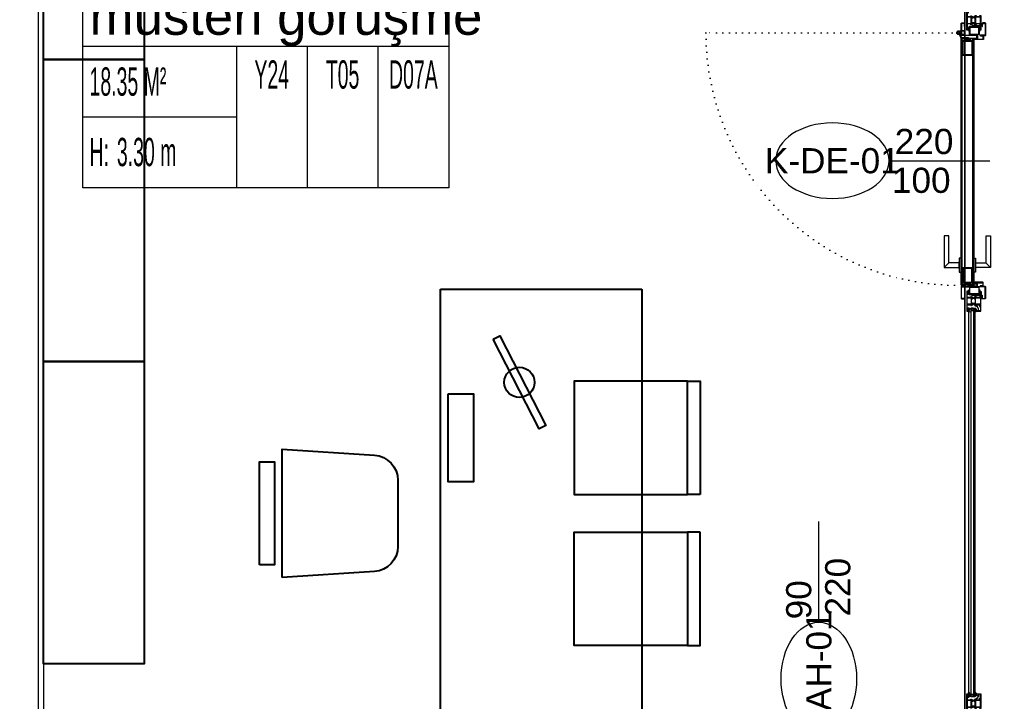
# Model space of a CAD drawing. Extents: x -1286 to 34975, y -230 to 6637.
# Drawn here: x 31998.3 to 32384, y 3392.4 to 3663.5 of the extents above; entities that cross this region are included whole.
import ezdxf
from ezdxf.enums import TextEntityAlignment as Align

# ---------------------------------------------------------------- set-up
doc = ezdxf.new("R2010")
doc.units = 0
doc.header["$LTSCALE"] = 20
doc.linetypes.add('DOT2', pattern=[0.125, 0, -0.125])
doc.linetypes.add('HIDDEN', pattern=[0.375, 0.25, -0.125])
doc.layers.get('0').update_dxf_attribs({"color": 9, "lineweight": 9})
for name, color, linetype, lineweight in [('00', 9, 'Continuous', 9), ('05', 9, 'Continuous', 9), ('06B', 9, 'Continuous', 9), ('10', 9, 'Continuous', 9), ('14', 9, 'Continuous', 9), ('15', 9, 'Continuous', 9), ('20', 9, 'DOT2', 9), ('21_MAHAL', 9, 'Continuous', 9), ('22', 8, 'Continuous', 9)]:
    doc.layers.add(name, color=color, linetype=linetype, lineweight=lineweight)
doc.styles.add('Arial', font='arial.ttf', dxfattribs={"height": 2.5})
doc.styles.add('MuuM_TEXT-STANDART', font='ARIALN.TTF')

# ---------------------------------------------------------------- blocks, each defined once
blk = doc.blocks.new('0_doorno')
blk.add_lwpolyline([(4.5, 0), (12.5, 0)])
blk.add_ellipse((0, 0), major_axis=(-4.5, 0), ratio=0.666667)
at = {"style": 'Arial'}
blk.add_attdef('YUKSEKLIK', text='', height=2, dxfattribs=at).set_placement((5, 5.9), align=Align.TOP_LEFT)
blk.add_attdef('KAPINO', text='', height=1.4, dxfattribs=at).set_placement((-0.019, -0.035), align=Align.MIDDLE)
blk.add_attdef('GENISLIK', text='', height=2, dxfattribs=at).set_placement((5, -1.895), align=Align.BOTTOM_LEFT)
blk = doc.blocks.new('gr-p-barel kilitli kapı kolu')
at = {"flags": 128}
for points in [[(-0.9, 0.8), (-0.9, 4.9), (-11.7, 4.9), (-11.7, 6.7), (0.9, 6.7), (0.9, 0.8)], [(-0.8, 5), (0.8, 6.6)]]:
    blk.add_lwpolyline(points, dxfattribs=at)
blk.add_lwpolyline([(-2.75, 0), (-2.75, 0.7), (2.75, 0.7), (2.75, 0)])
blk.add_lwpolyline([(-1.3, 0.7), (1.3, 0.7), (1.3, 0.8), (-1.3, 0.8)], close=True)
blk = doc.blocks.new('prf-scr2')
at = {"linetype": 'DOT2', "ltscale": 10}
blk.add_line((0, 0.19), (0, -1.06), dxfattribs=at)
for p, q in [((0.09, -0.24), (-0.09, -0.2)), ((-0.09, -0.24), (0.09, -0.28)), ((0.09, -0.32), (-0.09, -0.28)), ((-0.09, -0.32), (0.09, -0.36)), ((0.09, -0.4), (-0.09, -0.36)), ((-0.09, -0.4), (0.09, -0.44)), ((0.09, -0.48), (-0.09, -0.44)), ((-0.09, -0.48), (0.09, -0.52)), ((0.09, -0.56), (-0.09, -0.52)), ((-0.09, -0.56), (0.09, -0.6)), ((0.09, -0.64), (-0.09, -0.6)), ((-0.09, -0.64), (0.09, -0.68)), ((0.09, -0.72), (-0.09, -0.68)), ((-0.09, -0.72), (0.09, -0.76)), ((0.06, -0.84), (-0.08, -0.76)), ((-0.07, -0.8), (0.06, -0.84)), ((0.09, -0.17), (0, -0.15)), ((0, -0.18), (0.09, -0.2))]:
    blk.add_line(p, q)
blk.add_lwpolyline([(0.23, 0), (-0.23, 0), (-0.23, -0.01), (-0.12, -0.14), (0.12, -0.14), (0.23, -0.01), (0.23, 0)], close=True)
for points in [[(0.23, -0.01), (-0.23, -0.01)], [(-0.09, -0.14), (-0.09, -0.2), (-0.12, -0.22), (-0.12, -0.23), (-0.09, -0.24), (-0.09, -0.28), (-0.12, -0.3), (-0.12, -0.31), (-0.09, -0.32), (-0.09, -0.36), (-0.12, -0.38), (-0.12, -0.39), (-0.09, -0.4), (-0.09, -0.44), (-0.12, -0.46), (-0.12, -0.46), (-0.09, -0.48), (-0.09, -0.52), (-0.12, -0.54), (-0.12, -0.54), (-0.09, -0.56), (-0.09, -0.6), (-0.12, -0.62), (-0.12, -0.62), (-0.09, -0.64), (-0.09, -0.68), (-0.12, -0.69), (-0.12, -0.7), (-0.09, -0.72), (-0.09, -0.73), (-0.08, -0.76), (-0.1, -0.77), (-0.1, -0.78), (-0.07, -0.8), (-0.01, -0.94), (0, -0.95), (0.01, -0.94), (0.08, -0.76), (0.09, -0.76), (0.12, -0.74), (0.12, -0.73), (0.09, -0.72), (0.09, -0.68), (0.12, -0.66), (0.12, -0.66), (0.09, -0.64), (0.09, -0.6), (0.12, -0.58), (0.12, -0.58), (0.09, -0.56), (0.09, -0.52), (0.12, -0.5), (0.12, -0.5), (0.09, -0.48), (0.09, -0.44), (0.12, -0.43), (0.12, -0.42), (0.09, -0.4), (0.09, -0.36), (0.12, -0.35), (0.12, -0.34), (0.09, -0.32), (0.09, -0.28), (0.12, -0.27), (0.12, -0.26), (0.09, -0.24), (0.09, -0.2), (0.12, -0.19), (0.12, -0.18), (0.09, -0.17), (0.09, -0.14)]]:
    blk.add_lwpolyline(points)
blk = doc.blocks.new('0_roomno2')
blk.add_lwpolyline([(19.375, -10.5), (0, -10.5), (0, 0), (19.375, 0)], close=True)
for points in [[(0, -3), (19.375, -3)], [(8.125, -3), (8.125, -10.5)], [(11.875, -3), (11.875, -10.5)], [(15.625, -3), (15.625, -10.5)], [(0, -6.75), (8.125, -6.75)]]:
    blk.add_lwpolyline(points)
at = {"style": 'MuuM_TEXT-STANDART', "width": 0.6}
blk.add_text('H:', height=1.5, dxfattribs=at).set_placement((0.35, -8.608), align=Align.MIDDLE_LEFT)
at = {"style": 'Arial'}
blk.add_attdef('ODANO', (0, 1.17), '', height=2, dxfattribs=at)
blk.add_attdef('MEKANADI', text='', height=2, dxfattribs=at).set_placement((0.35, -3), align=Align.BOTTOM_LEFT)
at = {"style": 'MuuM_TEXT-STANDART', "width": 0.6}
for tag, p in [('M2', (0.35, -4.875)), ('TEMIZTAVANYUKSEKLIGI', (1.8, -8.608))]:
    blk.add_attdef(tag, text='', height=1.5, dxfattribs=at).set_placement(p, align=Align.MIDDLE_LEFT)
for tag, p in [('YER01', (10, -4.5)), ('TAVAN01', (13.75, -4.5)), ('DUVAR01', (17.5, -4.5)), ('YER02', (10, -6.75)), ('TAVAN02', (13.75, -6.75)), ('DUVAR02', (17.5, -6.75)), ('YER03', (10, -9)), ('TAVAN03', (13.75, -9)), ('DUVAR03', (17.5, -9))]:
    blk.add_attdef(tag, text='', height=1.5, dxfattribs=at).set_placement(p, align=Align.MIDDLE_CENTER)
blk = doc.blocks.new('AST55M13', base_point=(-120.6, -64.2))
at = {"linetype": 'Continuous'}
for points in [[(-120.6, -63.9), (-120.6, -24.599998), (-120.6, 14.700005, -0.414209), (-120.3, 15), (-115.899996, 15, -0.41421), (-115.6, 14.7), (-115.6, 12.699992, -0.41421), (-116.3, 12, -0.414214), (-116.6, 12.3), (-116.6, 13.1, 0.414214), (-117.1, 13.6), (-118.5, 13.6, 0.414214), (-119, 13.1), (-119, 6.399992, 0.414209), (-118.5, 5.9), (-117.099986, 5.9, 0.414205), (-116.6, 6.4), (-116.6, 7.20001, -0.414204), (-116.3, 7.5, -0.414214), (-115.6, 6.8), (-115.6, 3.7, -0.414214), (-116.1, 3.2), (-116.3, 3.2, -0.414214), (-116.6, 3.5), (-116.6, 4.2, 0.414214), (-116.9, 4.5), (-119, 4.5), (-119, -8.961104, 0.425432), (-117.96186, -9.960376), (-105.788552, -9.511013, 0.403077), (-105.5, -9.211232), (-105.5, -8, -0.414214), (-104.3, -6.8), (-103.392821, -6.8, -0.372826), (-102.403076, -7.657148, -0.456845), (-102.7, -8), (-104, -8, 0.414214), (-104.3, -8.3), (-104.3, -9.700012, 0.414202), (-104, -10), (-100.946604, -10), (-98.338437, -9.302068, -0.70008), (-97.584089, -10.379782), (-97.709916, -10.559482), (-99.43897, -12.27067, -0.607471), (-100.039661, -12.112259, 0.283637), (-100.258255, -11.885421), (-102.095283, -11.393179, 1.229391), (-102.4, -11.895399), (-102.4, -16.105016, 0.585524), (-101.943697, -16.361081), (-100.001669, -15.175658, -0.713652), (-99.56466, -15.537556), (-100.36784, -17.668029, -0.16709), (-100.492251, -17.818266), (-102.4, -18.982765), (-102.4, -30.217235), (-100.492251, -31.381734, -0.16709), (-100.36784, -31.531971), (-99.564658, -33.662449, -0.713657), (-100.001677, -34.024337), (-101.943707, -32.838913, 0.585511), (-102.4, -33.094985), (-102.4, -37.304601, 1.229391), (-102.095283, -37.806821), (-100.258255, -37.314579, 0.283637), (-100.039661, -37.087741, -0.607471), (-99.43897, -36.92933), (-97.709916, -38.640518), (-97.584089, -38.820218, -0.700084), (-98.338445, -39.89793), (-100.946604, -39.2), (-104.000005, -39.2, 0.414209), (-104.3, -39.5), (-104.3, -40.900004, 0.41421), (-104, -41.2), (-102.699997, -41.2, -0.456841), (-102.403076, -41.542851, -0.372826), (-103.39282, -42.4), (-104.3, -42.4, -0.414214), (-105.5, -41.2), (-105.5, -39.988768, 0.403083), (-105.788558, -39.688986), (-117.96186, -39.239624, 0.425432), (-119, -40.238896), (-119, -53.7), (-116.9, -53.7, 0.414214), (-116.6, -53.4), (-116.6, -52.69999, -0.414204), (-116.3, -52.4), (-116.09999, -52.4, -0.414208), (-115.6, -52.9), (-115.6, -56.000007, -0.414213), (-116.300007, -56.7, -0.414207), (-116.6, -56.4), (-116.6, -55.599986, 0.414205), (-117.1, -55.1), (-118.500008, -55.1, 0.414209), (-119, -55.6), (-119, -62.3, 0.414214), (-118.5, -62.8), (-117.1, -62.8, 0.414214), (-116.6, -62.3), (-116.6, -61.499993, -0.414207), (-116.3, -61.2, -0.414214), (-115.6, -61.9), (-115.6, -63.900008, -0.414206), (-115.9, -64.2), (-120.300006, -64.2, -0.414208), (-120.6, -63.9)], [(-99.249717, -12.903653), (-90.785616, -12.903653, 0.131652), (-90.285616, -12.769679), (-88.422218, -11.693846, -0.131652), (-88.272218, -11.653653), (-88.017666, -11.653653, -0.414214), (-87.717666, -11.953653), (-87.717666, -15.553653, -0.414214), (-88.017666, -15.853653), (-88.272218, -15.853653, -0.131646), (-88.422211, -15.813465), (-90.285616, -14.737628, 0.131652), (-90.785616, -14.603653), (-99.249717, -14.603653, 0.131652), (-99.749717, -14.737628), (-101.613115, -15.813461, -0.131646), (-101.763107, -15.853653), (-102.017666, -15.853653, -0.414205), (-102.317666, -15.553662), (-102.317666, -11.953653, -0.414205), (-102.017675, -11.653653), (-101.763115, -11.653653, -0.131652), (-101.613115, -11.693846), (-99.749717, -12.769679, 0.131652), (-99.249717, -12.903653)], [(-99.249717, -36.296347), (-90.785616, -36.296347, -0.131652), (-90.285616, -36.430321), (-88.422218, -37.506154, 0.131643), (-88.272229, -37.546347), (-88.017666, -37.546347, 0.414214), (-87.717666, -37.246347), (-87.717666, -33.646347, 0.414214), (-88.017666, -33.346347), (-88.272218, -33.346347, 0.131652), (-88.422218, -33.386539), (-90.285616, -34.462372, -0.131652), (-90.785616, -34.596347), (-99.249717, -34.596347, -0.131652), (-99.749717, -34.462372), (-101.613115, -33.386539, 0.131652), (-101.763115, -33.346347), (-102.017666, -33.346347, 0.414205), (-102.317666, -33.646338), (-102.317666, -37.246347, 0.414205), (-102.017675, -37.546347), (-101.763115, -37.546347, 0.131649), (-101.613118, -37.506156), (-99.749717, -36.430321, -0.131652), (-99.249717, -36.296347)], [(-85.3, -10), (-81.1, -10), (-76.9, -10), (-76.6, -10.3), (-76.3, -10), (-67.9, -10, 0.414205), (-67.6, -9.700009), (-67.6, -8.491608, -0.365977), (-67.35, -8.195804, 0.365977), (-67.1, -7.9), (-67.1, -6.8, 0.414195), (-67.399981, -6.5), (-68.3, -6.5, 0.36597), (-68.595803, -6.749993, -0.366034), (-68.89166, -7), (-69.3, -7, -0.414202), (-69.6, -6.700012), (-69.6, -6.5, -0.414214), (-68.1, -5), (-65.9, -5, -0.414207), (-65.6, -5.299994), (-65.6, -43.9, -0.414201), (-65.899987, -44.2), (-68.1, -44.2, -0.414214), (-69.6, -42.7), (-69.6, -42.5, -0.414207), (-69.300007, -42.2), (-68.891668, -42.2, -0.366034), (-68.595804, -42.45, 0.365977), (-68.3, -42.7), (-67.4, -42.7, 0.414206), (-67.1, -42.400008), (-67.1, -41.3, 0.365977), (-67.35, -41.004196, -0.365977), (-67.6, -40.708392), (-67.6, -39.5, 0.4142), (-67.899986, -39.2), (-76.3, -39.2), (-76.6, -38.9), (-76.9, -39.2), (-85.3, -39.2, 0.4142), (-85.6, -39.499986), (-85.6, -40.708392, -0.365977), (-85.85, -41.004196, 0.365977), (-86.1, -41.3), (-86.1, -42.4, 0.414199), (-85.800015, -42.7), (-84.9, -42.7, 0.365977), (-84.604196, -42.45, -0.366034), (-84.308332, -42.2), (-83.9, -42.2, -0.414214), (-83.6, -42.5), (-83.6, -42.7, -0.414214), (-85.1, -44.2), (-86.8, -44.2, -0.414214), (-87.6, -43.4), (-87.6, -42.7, 0.414205), (-87.899991, -42.4), (-88.10718, -42.4, -0.372825), (-89.096923, -41.542857, -0.45685), (-88.8, -41.2), (-87.9, -41.2, 0.414198), (-87.6, -40.900016), (-87.6, -39.5, 0.414214), (-87.9, -39.2), (-89.053396, -39.2), (-91.661555, -39.89793, -0.700084), (-92.415911, -38.820218), (-92.290084, -38.640518), (-90.56103, -36.92933, -0.607471), (-89.960339, -37.087741, 0.283637), (-89.741745, -37.314579), (-87.904717, -37.806821, 1.229391), (-87.6, -37.304601), (-87.6, -33.094984, 0.585516), (-88.056297, -32.838916), (-89.998323, -34.024337, -0.713656), (-90.435343, -33.66245), (-89.63216, -31.531971, -0.241095), (-89.507749, -31.381734), (-87.6, -30.217235), (-87.6, -18.982765), (-89.507749, -17.818266, -0.167084), (-89.632158, -17.668036), (-90.43534, -15.537556, -0.713656), (-89.998329, -15.17566), (-88.056303, -16.361081, 0.585518), (-87.6, -16.105021), (-87.6, -11.895399, 1.229391), (-87.904717, -11.393179), (-89.741745, -11.885421, 0.283637), (-89.960339, -12.112259, -0.607471), (-90.56103, -12.27067), (-92.290084, -10.559482), (-92.415911, -10.379782, -0.700084), (-91.661555, -9.30207), (-89.053396, -10), (-87.9, -10, 0.414206), (-87.6, -9.700008), (-87.6, -8.3, 0.414206), (-87.899992, -8), (-88.8, -8, -0.456844), (-89.096924, -7.657149, -0.372825), (-88.107186, -6.8), (-87.9, -6.8, 0.414214), (-87.6, -6.5), (-87.6, -5.800024, -0.414222), (-86.8, -5), (-85.1, -5, -0.414214), (-83.6, -6.5), (-83.6, -6.7, -0.414201), (-83.899987, -7), (-84.308332, -7, -0.366034), (-84.604196, -6.75, 0.365977), (-84.9, -6.5), (-85.8, -6.5, 0.414199), (-86.1, -6.799985), (-86.1, -7.9, 0.365977), (-85.85, -8.195804, -0.365977), (-85.6, -8.491608), (-85.6, -9.7, 0.414214), (-85.3, -10)]]:
    blk.add_lwpolyline(points, format="xyb", close=True, dxfattribs=at)
for points in [[(-119, -24.6), (-119, -37.6), (-104.1, -37.6), (-104.1, -11.6), (-119, -11.6), (-119, -24.6)], [(-76.55, -11.6), (-85.9, -11.6), (-85.9, -37.6), (-67.2, -37.6), (-67.2, -11.6), (-76.55, -11.6)]]:
    blk.add_lwpolyline(points, close=True, dxfattribs=at)
blk = doc.blocks.new('AS25G13', base_point=(534.475891, 569.218076))
at = {"linetype": 'Continuous'}
blk.add_lwpolyline([(554.475892, 593.818076), (554.475892, 574.618076, -0.414213), (554.175891, 574.318077), (553.575892, 574.318076, -0.414213), (553.275891, 574.618077), (553.275892, 574.818076), (550.275892, 574.818076), (550.275892, 572.118076), (550.625892, 571.916004, -0.414213), (550.735699, 571.506195), (549.749855, 569.798664, -0.767327), (549.075893, 569.979252), (549.075892, 575.018076, -0.414213), (550.075891, 576.018077), (552.775892, 576.018076, 0.414213), (553.275892, 576.518077), (553.275892, 592.418076, 0.414213), (552.775892, 592.918077), (546.871944, 592.918076, 0.414213), (545.871944, 591.918078), (545.871944, 584.702506, -0.236642), (544.585327, 582.137556, 0.18958), (541.498237, 577.158525, -0.197358), (540.185462, 575.110574), (538.643454, 574.030849, 0.244575), (537.875891, 572.556375), (537.875892, 569.763782, -0.767327), (536.857591, 569.490929), (535.716084, 571.468076, -0.577351), (535.975892, 571.918076), (536.675892, 571.918076), (536.675892, 572.556375, -0.244575), (537.955162, 575.013831), (539.49717, 576.093557, 0.197358), (540.317654, 577.373526, -0.18958), (543.867808, 583.099413, 0.236642), (544.671943, 584.702506), (544.671944, 585.818076, 0.414213), (544.371944, 586.118076), (543.971944, 586.118076, -0.414213), (543.671943, 586.418077), (543.671944, 586.818076, -0.414213), (543.971944, 587.118076), (544.171944, 587.118076, 0.414213), (544.671944, 587.618077), (544.671944, 591.918076, 0.414213), (543.671945, 592.918077), (536.175892, 592.918076, 0.41421), (535.675892, 592.418082), (535.675892, 591.901674, 0.127549), (535.764127, 591.561462, -0.098841), (537.104101, 587.384163, 0.366972), (537.386354, 587.117731, -0.399303), (537.671943, 586.818828), (537.671944, 586.418076, -0.414213), (537.371943, 586.118077), (536.46398, 586.118076, -0.400156), (535.964546, 586.594267, 0.114883), (534.725891, 590.959305, -0.126996), (534.475891, 591.927552), (534.475892, 593.818076, -0.414213), (534.775892, 594.118076), (554.175892, 594.118076, -0.414213), (554.475892, 593.818076)], format="xyb", close=True, dxfattribs=at)
blk = doc.blocks.new('AS01_16_02', base_point=(27.384856, 2.668764))
at = {"color": 0, "linetype": 'Continuous'}
for points in [[(21.277248, -1.392543, -0.892559), (21.744295, -0.515583), (24.521509, -1.857477, 0.502534), (24.860099, -2.298316, 0.502534), (25.184856, -1.847189), (25.184856, 1.7, 0.155072), (24.261958, 3.275501), (20.430427, 5.552607, -0.865076), (21.019614, 6.583639), (28.412964, 3.675712, -0.696768), (28.399147, 3.019187), (27.721583, 2.785098, 0.319818), (27.384856, 2.312508), (27.384856, 0.05, 0.414214), (27.684856, -0.25), (28.08642, -0.25, 0.396012), (28.385833, 0.03125, -0.682513), (29.272546, 0.315748), (30.127622, -0.734156, -0.172553), (30.284856, -1.176202), (30.284856, -3.723798, -0.172553), (30.127622, -4.165844), (29.272546, -5.215748, -0.682513), (28.385833, -4.93125, 0.396012), (28.08642, -4.65), (27.684856, -4.65, 0.414214), (27.384856, -4.95), (27.384856, -10.2, -0.414214), (27.084856, -10.5), (25.297074, -10.5, -0.18412), (24.964264, -10.373145), (21.227908, -7.040675, -0.881574), (21.79023, -6.223317), (24.51762, -8.055238, 1.121155), (25.184856, -8.202566), (25.184856, -4.921445, 0.698065), (24.633969, -4.152563), (21.277248, -1.392543)], [(27.72879, -3.456066, 0.198912), (27.834856, -3.5), (28.734856, -3.5, 0.414214), (28.884856, -3.35), (28.884856, -1.55, 0.414214), (28.734856, -1.4), (27.834856, -1.4, 0.414214), (27.684856, -1.55), (27.684856, -3.35, 0.198912), (27.72879, -3.456066)]]:
    blk.add_lwpolyline(points, format="xyb", close=True, dxfattribs=at)
blk = doc.blocks.new('m-vw-sandalye-02')
at = {"lineweight": -3, "ltscale": 0.5}
for points in [[(-22.5, 0), (-22.5, -5), (22.5, -5), (22.5, 0)], [(-22.5, -5), (22.5, -5), (22.5, -50), (-22.5, -50)]]:
    blk.add_lwpolyline(points, close=True, dxfattribs=at)
blk = doc.blocks.new('m-vw-sandalye')
at = {"lineweight": -3, "ltscale": 0.5}
blk.add_lwpolyline([(-20.5, 0), (20.5, 0), (20.5, -6), (-20.5, -6)], close=True, dxfattribs=at)
blk.add_lwpolyline([(-25.5, -9), (25.5, -9), (23.11, -45.65, -0.395265), (13.13, -55), (-13.13, -55, -0.395265), (-23.11, -45.65)], format="xyb", close=True, dxfattribs=at)
blk = doc.blocks.new('m-vw-çalışma-p-01')
at = {"lineweight": -3, "ltscale": 0.5}
for p, q in [((11.93, 179.03), (91.93, 179.03)), ((11.93, -0.97), (11.93, 179.03)), ((91.93, 179.03), (91.93, -0.97)), ((91.93, -0.97), (11.93, -0.97))]:
    blk.add_line(p, q, dxfattribs=at)
for points in [[(32.8, 159.16), (35.47, 160.53), (53.74, 124.95), (51.08, 123.58)], [(15, 137.5), (25, 137.5), (25, 102.5), (15, 102.5)]]:
    blk.add_lwpolyline(points, close=True, dxfattribs=at)
blk.add_circle((43.27, 142.05), 6, dxfattribs=at)
at = {"lineweight": -3, "ltscale": 0.5, "xscale": -1, "rotation": 270}
blk.add_blockref('m-vw-sandalye-02', (115, 120), dxfattribs=at)
at = {"lineweight": -3, "rotation": 90}
blk.add_blockref('m-vw-sandalye', (-60, 90), dxfattribs=at)
at = {"lineweight": -3, "ltscale": 0.5, "rotation": 270}
blk.add_blockref('m-vw-sandalye-02', (115, 60), dxfattribs=at)
blk = doc.blocks.new('m-çalışma dolap modül')
at = {"lineweight": -3, "ltscale": 0.5}
blk.add_lwpolyline([(0, 40), (120, 40), (120, 0), (0, 0)], close=True, dxfattribs=at)

msp = doc.modelspace()

# ---------------------------------------------------------------- linework, layer by layer
msp.add_line((32373.84, 3825.5), (32373.84, 3389.2))
at = {"layer": '00'}
msp.add_lwpolyline([(31990.84, 3362.5), (31990.84, 3887.5), (31590.84, 3887.5), (31590.84, 3907.5), (32310.84, 3907.5), (32310.84, 3887.5), (32005.84, 3887.5), (32005.84, 3377.5)], dxfattribs=at)
at = {"layer": '10', "ltscale": 1000}
for p, q in [((32374.91, 3659.68), (32375.26, 3660.04)), ((32374.91, 3659.66), (32375.09, 3659.48)), ((32374.93, 3659.86), (32375.02, 3659.76)), ((32374.93, 3659.49), (32375.03, 3659.59)), ((32374.94, 3659.92), (32375.01, 3660)), ((32374.95, 3659.41), (32375, 3659.36)), ((32374.99, 3660.01), (32375.01, 3659.98)), ((32375.01, 3659.36), (32375.01, 3659.36)), ((32375.1, 3659.89), (32375.26, 3659.73)), ((32375.12, 3659.47), (32375.26, 3659.61)), ((32375.16, 3659.41), (32375.26, 3659.31)), ((32375.16, 3659.3), (32375.26, 3659.39)), ((32375.17, 3660.03), (32375.26, 3659.94)), ((32375.17, 3659.73), (32375.26, 3659.82)), ((32375.17, 3659.61), (32375.26, 3659.52)), ((32375.18, 3660.16), (32375.27, 3660.25)), ((32375.21, 3660.21), (32375.29, 3660.13)), ((32375.36, 3660.27), (32375.55, 3660.08)), ((32375.38, 3660.15), (32375.47, 3660.24)), ((32375.45, 3660.01), (32375.55, 3660.11)), ((32375.46, 3659.96), (32375.56, 3659.86)), ((32375.47, 3659.82), (32375.56, 3659.91)), ((32375.48, 3659.73), (32375.57, 3659.63)), ((32375.49, 3659.63), (32375.57, 3659.71)), ((32374.91, 3555.05), (32375.09, 3555.23)), ((32374.91, 3555.02), (32375.26, 3554.67)), ((32374.93, 3555.22), (32375.03, 3555.12)), ((32374.93, 3554.85), (32375.02, 3554.94)), ((32374.94, 3554.78), (32375.01, 3554.71)), ((32374.95, 3555.3), (32375, 3555.35)), ((32374.99, 3554.7), (32375.01, 3554.72)), ((32375.01, 3555.35), (32375.01, 3555.35)), ((32375.1, 3554.81), (32375.26, 3554.97)), ((32375.12, 3555.24), (32375.26, 3555.1)), ((32375.16, 3555.41), (32375.26, 3555.31)), ((32375.16, 3555.3), (32375.26, 3555.39)), ((32375.17, 3555.09), (32375.26, 3555.18)), ((32375.17, 3554.98), (32375.26, 3554.88)), ((32375.17, 3554.67), (32375.26, 3554.76)), ((32375.18, 3554.54), (32375.27, 3554.45)), ((32375.21, 3554.5), (32375.29, 3554.58)), ((32375.36, 3554.44), (32375.55, 3554.62)), ((32375.38, 3554.55), (32375.47, 3554.46)), ((32375.45, 3554.69), (32375.55, 3554.6)), ((32375.46, 3554.75), (32375.56, 3554.85)), ((32375.47, 3554.89), (32375.56, 3554.8)), ((32375.48, 3554.98), (32375.57, 3555.07)), ((32375.49, 3555.08), (32375.57, 3555)), ((32376.33, 3548.82), (32376.18, 3548.67)), ((32376.18, 3548.67), (32376.18, 3547.82)), ((32377.17, 3548.82), (32376.33, 3548.82)), ((32376.43, 3548.67), (32376.33, 3548.57)), ((32376.33, 3548.57), (32376.33, 3547.97)), ((32377.07, 3548.67), (32376.43, 3548.67)), ((32377.17, 3548.57), (32377.07, 3548.67)), ((32377.32, 3548.67), (32377.17, 3548.82)), ((32377.17, 3547.97), (32377.17, 3548.57)), ((32377.32, 3547.82), (32377.32, 3548.67)), ((32377.75, 3548.86), (32377.75, 3548.87)), ((32376.18, 3547.82), (32377.32, 3547.82)), ((32376.33, 3547.97), (32377.17, 3547.97)), ((32378.15, 3547.91), (32378.15, 3547.65)), ((32378.17, 3547.98), (32378.16, 3547.96)), ((32378.18, 3547.62), (32378.38, 3547.62)), ((32378.41, 3547.59), (32378.41, 3547.55)), ((32376.18, 3394.52), (32376.18, 3395.37)), ((32376.18, 3395.37), (32377.32, 3395.37)), ((32376.33, 3394.37), (32376.18, 3394.52)), ((32376.33, 3394.62), (32376.33, 3395.22)), ((32376.33, 3395.22), (32377.17, 3395.22)), ((32376.43, 3394.52), (32376.33, 3394.62)), ((32377.17, 3394.37), (32376.33, 3394.37)), ((32377.07, 3394.52), (32376.43, 3394.52)), ((32377.17, 3394.62), (32377.07, 3394.52)), ((32377.17, 3395.22), (32377.17, 3394.62)), ((32377.32, 3394.52), (32377.17, 3394.37)), ((32377.32, 3395.37), (32377.32, 3394.52)), ((32377.75, 3394.33), (32377.75, 3394.32)), ((32378.15, 3395.28), (32378.15, 3395.54)), ((32378.17, 3395.21), (32378.16, 3395.23)), ((32378.18, 3395.57), (32378.38, 3395.57)), ((32378.41, 3395.6), (32378.41, 3395.64))]:
    msp.add_line(p, q, dxfattribs=at)
at = {"layer": '10'}
for points in [[(32380.96, 3657.06, -0.414214), (32381.26, 3656.76), (32381.26, 3655.76, -0.414214), (32380.96, 3655.46), (32377.74, 3655.46, -0.414214), (32377.44, 3655.76, -0.414214), (32377.74, 3656.06), (32378.64, 3656.06), (32378.64, 3657.06), (32372.64, 3657.06, -0.414214), (32372.34, 3657.36), (32372.34, 3661.76, -0.414214), (32372.64, 3662.06), (32373.54, 3662.06, -0.414214), (32373.84, 3661.76), (32373.84, 3660.66), (32373.64, 3660.66), (32373.64, 3661.76, 0.414214), (32373.54, 3661.86), (32372.64, 3661.86, 0.414214), (32372.54, 3661.76), (32372.54, 3657.36, 0.414214), (32372.64, 3657.26), (32378.84, 3657.26), (32378.84, 3655.86), (32377.74, 3655.86, 0.414214), (32377.64, 3655.76, 0.414214), (32377.74, 3655.66), (32380.96, 3655.66, 0.414214), (32381.06, 3655.76), (32381.06, 3656.76, 0.414214), (32380.96, 3656.86), (32380.06, 3656.86), (32380.06, 3657.06)], [(32381.86, 3661.86, -0.414214), (32381.96, 3661.76), (32381.96, 3657.36, -0.414214), (32381.86, 3657.26), (32379.74, 3657.26), (32379.74, 3657.06), (32381.86, 3657.06, 0.414214), (32382.16, 3657.36), (32382.16, 3661.76, 0.414214), (32381.86, 3662.06), (32380.96, 3662.06, 0.414214), (32380.66, 3661.76), (32380.66, 3660.66), (32380.86, 3660.66), (32380.86, 3661.76, -0.414214), (32380.96, 3661.86)], [(32371.82, 3657.64), (32372.47, 3656.26), (32375.34, 3656.26), (32375.34, 3656.06), (32372.34, 3656.06), (32371.65, 3657.53, -14.796002)], [(32380.84, 3557.46, 0.414214), (32381.14, 3557.76), (32381.14, 3558.76, 0.414214), (32380.84, 3559.06), (32377.74, 3559.06, 0.414214), (32377.44, 3558.76, 0.414214), (32377.74, 3558.46), (32378.64, 3558.46), (32378.64, 3557.46), (32372.64, 3557.46, 0.414214), (32372.34, 3557.16), (32372.34, 3552.76, 0.414214), (32372.64, 3552.46), (32373.54, 3552.46, 0.414214), (32373.84, 3552.76), (32373.84, 3553.86), (32373.64, 3553.86), (32373.64, 3552.76, -0.414214), (32373.54, 3552.66), (32372.64, 3552.66, -0.414214), (32372.54, 3552.76), (32372.54, 3557.16, -0.414214), (32372.64, 3557.26), (32378.84, 3557.26), (32378.84, 3558.66), (32377.74, 3558.66, -0.414214), (32377.64, 3558.76, -0.414214), (32377.74, 3558.86), (32380.84, 3558.86, -0.414214), (32380.94, 3558.76), (32380.94, 3557.76, -0.414214), (32380.84, 3557.66), (32379.94, 3557.66), (32379.94, 3557.46)], [(32381.74, 3552.66, 0.414214), (32381.84, 3552.76), (32381.84, 3557.16, 0.414214), (32381.74, 3557.26), (32379.74, 3557.26), (32379.74, 3557.46), (32381.74, 3557.46, -0.414214), (32382.04, 3557.16), (32382.04, 3552.76, -0.414214), (32381.74, 3552.46), (32380.84, 3552.46, -0.414214), (32380.54, 3552.76), (32380.54, 3553.86), (32380.74, 3553.86), (32380.74, 3552.76, 0.414214), (32380.84, 3552.66)]]:
    msp.add_lwpolyline(points, format="xyb", close=True, dxfattribs=at)
at = {"layer": '10', "ltscale": 1000}
for points in [[(32375.89, 3660.51), (32379.3, 3660.51, -0.414214), (32379.6, 3660.21), (32379.6, 3658.73), (32379.8, 3658.73), (32379.8, 3660.21, 0.414214), (32379.3, 3660.71), (32375.89, 3660.71, 0.414214), (32375.39, 3660.21), (32375.39, 3658.73), (32375.59, 3658.73), (32375.59, 3660.21, -0.414214), (32375.89, 3660.51)], [(32379.54, 3660.24), (32379.54, 3658.94), (32379.54, 3657.64, -0.414213), (32379.34, 3657.44), (32375.84, 3657.44, -0.414213), (32375.64, 3657.64), (32375.64, 3660.24, -0.414213), (32375.84, 3660.44), (32379.34, 3660.44, -0.414213), (32379.54, 3660.24)], [(32376.78, 3660.78), (32380.15, 3660.78), (32380.15, 3659.58), (32379.88, 3659.58, 0.414213), (32379.85, 3659.55), (32379.85, 3659.41, 0.414213), (32379.88, 3659.38), (32380.32, 3659.38, 0.414213), (32380.35, 3659.41), (32380.35, 3662.35, 0.414213), (32380.32, 3662.38), (32380.18, 3662.38, 0.414213), (32380.15, 3662.35), (32380.15, 3660.98), (32376.78, 3660.98, 0.414213), (32376.75, 3660.95), (32376.75, 3660.81, 0.414213), (32376.78, 3660.78)], [(32375.55, 3660.08), (32375.57, 3659.62, -0.414214), (32375.54, 3659.59, -0.349575), (32375.48, 3659.69), (32375.45, 3660.05, 1.237561), (32375.27, 3660.03), (32375.26, 3659.66), (32375.26, 3659.29), (32375.16, 3659.3), (32375.16, 3659.42, 0.295285), (32375.07, 3659.48), (32375.01, 3659.48), (32375.01, 3659.36), (32374.96, 3659.36, -0.153771), (32374.96, 3660.01), (32375.01, 3660.01), (32375.01, 3659.89), (32375.07, 3659.89, 0.414213), (32375.17, 3659.99), (32375.17, 3660.11, -0.324726), (32375.27, 3660.25), (32375.37, 3660.27, -0.459445), (32375.55, 3660.08)], [(32375.17, 3659.68), (32375.17, 3659.74, 0.41421), (32375.12, 3659.79), (32375.06, 3659.79, 0.396815), (32375.01, 3659.74, 0.029546), (32375.01, 3659.63, 0.396815), (32375.06, 3659.58), (32375.12, 3659.58, 0.414206), (32375.17, 3659.63), (32375.17, 3659.68)], [(32379.54, 3554.46), (32379.54, 3555.76), (32379.54, 3557.06, 0.414213), (32379.34, 3557.26), (32375.84, 3557.26, 0.414213), (32375.64, 3557.06), (32375.64, 3554.46, 0.414213), (32375.84, 3554.26), (32379.34, 3554.26, 0.414213), (32379.54, 3554.46)], [(32375.55, 3554.62), (32375.57, 3555.08, 0.414214), (32375.54, 3555.11, 0.349575), (32375.48, 3555.02), (32375.45, 3554.65, -1.237561), (32375.27, 3554.68), (32375.26, 3555.05), (32375.26, 3555.42), (32375.16, 3555.41), (32375.16, 3555.29, -0.295285), (32375.07, 3555.23), (32375.01, 3555.23), (32375.01, 3555.35), (32374.96, 3555.35, 0.153771), (32374.96, 3554.7), (32375.01, 3554.7), (32375.01, 3554.82), (32375.07, 3554.82, -0.414213), (32375.17, 3554.72), (32375.17, 3554.6, 0.324726), (32375.27, 3554.45), (32375.37, 3554.44, 0.459445), (32375.55, 3554.62)], [(32375.17, 3555.02), (32375.17, 3554.97, -0.41421), (32375.12, 3554.92), (32375.06, 3554.92, -0.396815), (32375.01, 3554.96, -0.029546), (32375.01, 3555.08, -0.396815), (32375.06, 3555.13), (32375.12, 3555.13, -0.414206), (32375.17, 3555.08), (32375.17, 3555.02)], [(32375.89, 3554.2), (32379.3, 3554.2, 0.414214), (32379.6, 3554.5), (32379.6, 3555.98), (32379.8, 3555.98), (32379.8, 3554.5, -0.414214), (32379.3, 3554), (32375.89, 3554, -0.414214), (32375.39, 3554.5), (32375.39, 3555.98), (32375.59, 3555.98), (32375.59, 3554.5, 0.414214), (32375.89, 3554.2)], [(32376.78, 3553.93), (32380.15, 3553.93), (32380.15, 3555.13), (32379.88, 3555.13, -0.414213), (32379.85, 3555.16), (32379.85, 3555.3, -0.414213), (32379.88, 3555.33), (32380.32, 3555.33, -0.414213), (32380.35, 3555.3), (32380.35, 3552.36, -0.414213), (32380.32, 3552.33), (32380.18, 3552.33, -0.414213), (32380.15, 3552.36), (32380.15, 3553.73), (32376.78, 3553.73, -0.414213), (32376.75, 3553.76), (32376.75, 3553.9, -0.414213), (32376.78, 3553.93)]]:
    msp.add_lwpolyline(points, format="xyb", close=True, dxfattribs=at)
for points in [[(32379.34, 3658.94), (32379.34, 3660.24), (32375.84, 3660.24), (32375.84, 3657.64), (32379.34, 3657.64), (32379.34, 3658.94)], [(32379.34, 3555.76), (32379.34, 3554.46), (32375.84, 3554.46), (32375.84, 3557.06), (32379.34, 3557.06), (32379.34, 3555.76)]]:
    msp.add_lwpolyline(points, close=True, dxfattribs=at)
at = {"layer": '10'}
for points in [[(32375.99, 3558.46), (32373.99, 3558.46), (32373.99, 3557.86), (32372.34, 3557.86), (32372.34, 3656.06), (32373.99, 3656.06), (32373.99, 3655.46), (32375.99, 3655.46), (32375.99, 3655.16), (32373.69, 3655.16), (32373.69, 3655.76), (32372.64, 3655.76), (32372.64, 3558.16), (32373.69, 3558.16), (32373.69, 3558.76), (32375.99, 3558.76), (32375.99, 3558.46)], [(32373.99, 3558.46), (32375.99, 3558.46), (32375.99, 3558.16), (32377.03, 3558.16), (32377.03, 3655.76), (32375.99, 3655.76), (32375.99, 3655.46), (32373.99, 3655.46), (32373.99, 3655.76), (32375.69, 3655.76), (32375.69, 3656.06), (32377.33, 3656.06), (32377.33, 3557.86), (32375.69, 3557.86), (32375.69, 3558.16), (32373.99, 3558.16)]]:
    msp.add_lwpolyline(points, dxfattribs=at)
for points in [[(32376.84, 3655.16), (32376.84, 3649.16), (32372.84, 3649.16), (32372.84, 3655.16)], [(32376.54, 3654.86), (32376.54, 3649.46), (32373.14, 3649.46), (32373.14, 3654.86)], [(32376.84, 3558.76), (32376.84, 3564.76), (32372.84, 3564.76), (32372.84, 3558.76)], [(32376.54, 3559.06), (32376.54, 3564.46), (32373.14, 3564.46), (32373.14, 3559.06)]]:
    msp.add_lwpolyline(points, close=True, dxfattribs=at)
msp.add_circle((32371.34, 3658.21), 0.55, dxfattribs=at)
at = {"layer": '10', "ltscale": 1000, "extrusion": (0, 0, -1)}
for centre, major_axis, start_param, end_param in [((32377.8, 3548.87), (0, -0.05), 1.571021, 3.466754), ((32377.79, 3548.87), (0, -0.0382), 0.62909, 1.300096), ((32377.52, 3548.56), (0, -0.391), 3.92704, 4.587994), ((32377.19, 3548.05), (0, -1.11), 3.811733, 4.445523), ((32375, 3548.05), (0, -3.2), 4.537008, 4.882121), ((32375.2, 3547.97), (0, -2.97), -1.417848, -1.224878), ((32377.77, 3546.95), (0, -0.03), 0.00045, 1.852781), ((32377.77, 3546.95), (0, -0.03), -1.226975, -0.000032), ((32378.48, 3546.67), (0, -0.8), 1.91468, 2.940113), ((32378.24, 3547.91), (0, -0.1), 1.57081, 2.088079), ((32378.18, 3547.65), (0, -0.03), 0.000001, 1.570795), ((32377.71, 3548.14), (0, -0.529), 4.309664, 5.017382), ((32378.32, 3547.55), (0, -0.1), -1.570624, -0.201547), ((32378.38, 3547.59), (0, -0.03), 3.141594, 4.712388)]:
    msp.add_ellipse(centre, major_axis=major_axis, ratio=0.909091, start_param=start_param, end_param=end_param, dxfattribs=at)
at = {"layer": '10', "ltscale": 1000}
for centre, major_axis, start_param, end_param in [((32377.77, 3396.24), (0, 0.03), 0.00045, 1.852781), ((32375.2, 3395.23), (0, 2.97), -1.417848, -1.224878), ((32377.79, 3394.32), (0, 0.0382), 0.62909, 1.300096), ((32377.8, 3394.32), (0, 0.05), 1.571021, 3.466754), ((32377.77, 3396.24), (0, 0.03), -1.226975, -0.000032), ((32377.52, 3394.63), (0, 0.391), 3.92704, 4.587994), ((32378.48, 3396.52), (0, 0.8), 1.91468, 2.940113), ((32377.19, 3395.14), (0, 1.11), 3.811733, 4.445523), ((32375, 3395.14), (0, 3.2), 4.537008, 4.882121), ((32378.18, 3395.54), (0, 0.03), 0.000001, 1.570795), ((32378.24, 3395.28), (0, 0.1), 1.57081, 2.088079), ((32377.71, 3395.06), (0, 0.529), 4.309664, 5.017382), ((32378.32, 3395.64), (0, 0.1), -1.570624, -0.201547), ((32378.38, 3395.6), (0, 0.03), 3.141594, 4.712388)]:
    msp.add_ellipse(centre, major_axis=major_axis, ratio=0.909091, start_param=start_param, end_param=end_param, dxfattribs=at)
at = {"layer": '14'}
msp.add_lwpolyline([(32373.84, 3812.5), (32373.84, 3825.5), (32308.84, 3825.5), (32308.84, 3885.5), (32007.84, 3885.5), (32007.84, 3379.5), (32252.84, 3379.5), (32252.84, 3174.5), (32308.84, 3174.5), (32308.84, 3209.5), (32373.84, 3209.5), (32373.84, 3711.1)], dxfattribs=at)
at = {"layer": '15', "elevation": 0}
for points in [[(32376.18, 3548.67), (32376.18, 3394.52), (32375.38, 3394.52), (32375.38, 3548.67), (32376.18, 3548.67)], [(32377.32, 3548.67), (32377.32, 3394.52), (32377.92, 3394.52), (32377.92, 3548.67), (32377.32, 3548.67)]]:
    msp.add_lwpolyline(points, dxfattribs=at)
at = {"layer": '20'}
msp.add_lwpolyline([(32371.34, 3658.21), (32270.98, 3658.21)], dxfattribs=at)
at = {"layer": '20', "linetype": 'HIDDEN'}
for points in [[(32371.85, 3657.66), (32373.64, 3657.66), (32373.64, 3658.76), (32371.85, 3658.76)], [(32372.54, 3657.46), (32373.84, 3657.46), (32373.84, 3658.96), (32372.54, 3658.96)]]:
    msp.add_lwpolyline(points, dxfattribs=at)
at = {"layer": '20'}
msp.add_arc((32371.34, 3658.21), 100.35, 180, 271.5131, dxfattribs=at)

# ---------------------------------------------------------------- block references
at = {"layer": '05', "lineweight": -3, "rotation": 270}
for p in [(32007.84, 3767.5), (32007.84, 3647.5), (32007.84, 3527.5)]:
    msp.add_blockref('m-çalışma dolap modül', p, dxfattribs=at)
at = {"layer": '05', "lineweight": -3}
msp.add_blockref('m-vw-çalışma-p-01', (32153.65, 3377.23), dxfattribs=at)
at = {"layer": '06B', "xscale": -1, "rotation": 90}
msp.add_blockref('gr-p-barel kilitli kapı kolu', (32372.33, 3565.86), dxfattribs=at)
at = {"layer": '06B', "extrusion": (0, 0, -1), "xscale": -1, "zscale": -1, "rotation": 90}
msp.add_blockref('gr-p-barel kilitli kapı kolu', (-32377.34, 3565.86), dxfattribs=at)
at = {"layer": '10', "ltscale": 1000, "extrusion": (0, 0, -1), "xscale": -0.1, "yscale": 0.1, "zscale": -0.1}
for name, p in [('AST55M13', (-32374.65, 3659.17)), ('AST55M13', (-32374.65, 3387.65)), ('AS25G13', (-32378.15, 3393.08))]:
    msp.add_blockref(name, p, dxfattribs=at)
at = {"layer": '10', "xscale": -1}
msp.add_blockref('prf-scr2', (32374.84, 3655.76), dxfattribs=at)
at = {"layer": '10', "extrusion": (0, 0, -1), "xscale": -1, "zscale": -1, "rotation": 180}
msp.add_blockref('prf-scr2', (-32375.06, 3558.16), dxfattribs=at)
at = {"layer": '10', "ltscale": 1000, "extrusion": (0, 0, -1), "xscale": 0.1, "yscale": 0.1, "zscale": -0.1, "rotation": 180}
for name, p in [('AST55M13', (-32374.65, 3555.54)), ('AS25G13', (-32378.15, 3550.11))]:
    msp.add_blockref(name, p, dxfattribs=at)
at = {"layer": '10', "ltscale": 1000, "xscale": 0.1, "yscale": 0.1, "zscale": 0.1, "rotation": 180}
msp.add_blockref('AS01_16_02', (32375.15, 3547.62), dxfattribs=at)
at = {"layer": '10', "ltscale": 1000, "xscale": -0.1, "yscale": 0.1, "zscale": 0.1}
msp.add_blockref('AS01_16_02', (32375.15, 3395.57), dxfattribs=at)
at = {"layer": '21_MAHAL'}
ref = msp.add_blockref('0_roomno2', (32023.55, 3675.36), dxfattribs=dict(at, xscale=7.5, yscale=7.5, zscale=7.5))
ref.add_attrib('ODANO', 'VW-ÇK-10', (32023.55, 3684.13), dxfattribs={"layer": '0', "height": 15, "style": 'Arial'})
ref.add_attrib('MEKANADI', 'müsteri görüşme', dxfattribs={"layer": '0', "height": 15, "style": 'Arial'}).set_placement((32026.18, 3652.86), align=Align.BOTTOM_LEFT)
ref.add_attrib('M2', '18.35 M²', dxfattribs={"layer": '0', "height": 11.25, "style": 'MuuM_TEXT-STANDART', "width": 0.6}).set_placement((32026.18, 3638.8), align=Align.MIDDLE_LEFT)
ref.add_attrib('TEMIZTAVANYUKSEKLIGI', '3.30 m', dxfattribs={"layer": '0', "height": 11.25, "style": 'MuuM_TEXT-STANDART', "width": 0.6}).set_placement((32037.05, 3610.8), align=Align.MIDDLE_LEFT)
ref.add_attrib('YER01', 'Y24', dxfattribs={"layer": '0', "height": 11.25, "style": 'MuuM_TEXT-STANDART', "width": 0.6}).set_placement((32098.55, 3641.61), align=Align.MIDDLE_CENTER)
ref.add_attrib('TAVAN01', 'T05', dxfattribs={"layer": '0', "height": 11.25, "style": 'MuuM_TEXT-STANDART', "width": 0.6}).set_placement((32126.68, 3641.61), align=Align.MIDDLE_CENTER)
ref.add_attrib('DUVAR01', 'D07A', dxfattribs={"layer": '0', "height": 11.25, "style": 'MuuM_TEXT-STANDART', "width": 0.6}).set_placement((32154.8, 3641.61), align=Align.MIDDLE_CENTER)
at = {"layer": '22'}
ref = msp.add_blockref('0_doorno', (32321.21, 3607.35), dxfattribs=dict(at, xscale=-5, yscale=5, zscale=5, rotation=180))
ref.add_attrib('KAPINO', 'K-DE-01', dxfattribs={"layer": '0', "height": 10, "style": 'Arial'}).set_placement((32321.21, 3607.35), align=Align.MIDDLE)
ref.add_attrib('GENISLIK', '100', dxfattribs={"layer": '0', "height": 10, "style": 'Arial'}).set_placement((32344.86, 3591.56), align=Align.BOTTOM_LEFT)
ref.add_attrib('YUKSEKLIK', '220', dxfattribs={"layer": '0', "height": 10, "style": 'Arial'}).set_placement((32345.97, 3619.98), align=Align.TOP_LEFT)
ref = msp.add_blockref('0_doorno', (32315.84, 3401.47), dxfattribs=dict(at, xscale=5, yscale=5, zscale=5, rotation=90))
ref.add_attrib('KAPINO', 'K-AH-01', dxfattribs={"layer": '0', "height": 10, "rotation": 90, "style": 'Arial'}).set_placement((32315.84, 3401.47), align=Align.MIDDLE)
ref.add_attrib('GENISLIK', '90', dxfattribs={"layer": '0', "height": 10, "rotation": 90, "style": 'Arial'}).set_placement((32315.84, 3425.12), align=Align.BOTTOM_LEFT)
ref.add_attrib('YUKSEKLIK', '220', dxfattribs={"layer": '0', "height": 10, "rotation": 90, "style": 'Arial'}).set_placement((32318.34, 3426.24), align=Align.TOP_LEFT)

doc.saveas('drawing.dxf')
